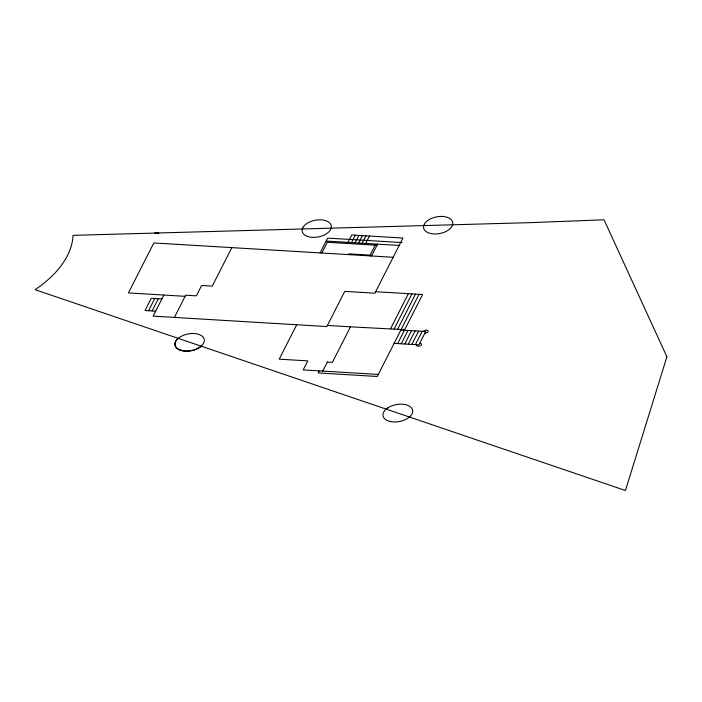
<?xml version="1.0" encoding="UTF-8"?>
<svg xmlns="http://www.w3.org/2000/svg" width="702" height="702" viewBox="0 0 702 702"><rect width="100%" height="100%" fill="white"/><g stroke="black" fill="none" stroke-linecap="round" stroke-linejoin="round"><path stroke-width="1.05" d="M416.602 344.7L416.514 344.998A2.51 1.439 -10.8 0 0 418.664 346.235A2.51 1.439 -10.8 0 0 421.411 344.761A2.51 1.439 -10.8 0 0 419.743 343.269M148.578 310.723L154.791 298.508M152.123 310.942L158.336 298.719M163.856 295.051L153.124 316.146L326.86 326.553L344.743 291.383L374.886 293.19L402.939 238.039L351.746 234.977L347.981 242.374M174.403 317.418L185.697 295.209L196.332 295.849L201.606 285.486L212.241 286.118L231.818 247.622M320.094 252.913L327.623 238.11L402.079 242.567M321.867 253.018L327.325 242.287L376.965 245.252M296.727 324.745L279.212 359.17L307.809 360.881L303.211 369.91L378.317 374.447M351.526 242.585L355.291 235.188M348.455 254.607L348.833 253.87L370.103 255.142M355.072 242.804L358.836 235.398M358.617 243.015L362.381 235.609M362.162 243.225L365.917 235.846M365.707 243.436L369.471 236.039M369.735 255.888L375.193 245.147M371.507 255.993L377.527 244.147M319.199 370.91L318.164 372.946L377.281 376.483L419.041 294.313M322.745 371.121L327.36 362.056M375.64 291.707L422.586 294.524L404.703 329.686L350.473 326.825L332.397 362.355L327.211 362.048M390.523 328.834L408.406 293.673M394.068 329.054L411.951 293.884M397.613 329.264L415.496 294.094M397.674 343.568L404.449 330.247M401.219 343.778L407.994 330.458M404.764 343.998L411.539 330.668M408.31 344.208L415.084 330.879M411.855 344.419L418.629 331.09M415.4 344.629L422.174 331.309M423.376 331.379L423.587 331.09A2.51 1.439 -10.8 0 1 426.825 330.177A2.51 1.439 -10.8 0 1 427.966 331.879A2.51 1.439 -10.8 0 1 424.921 333.09M154.598 233.082L158.889 232.985M326.114 241.067L399.175 245.446M393.146 257.283L153.817 242.953L128.405 292.927L185.126 296.323M161.881 298.938L151.246 298.297L145.033 310.512L155.668 311.153M327.43 325.438L350.473 326.825M400.903 330.028L425.728 331.519L418.945 344.84L394.129 343.357M201.334 346.235A15.067 8.617 -10.8 0 1 180.414 350.272A15.067 8.617 -10.8 0 1 178.054 338.311M302.755 227.738L302.079 230.028A14.83 8.485 -10.8 0 0 314.127 237.355A14.83 8.485 -10.8 0 0 330.677 229.405L331.353 227.115A14.83 8.485 -10.8 0 0 319.305 219.796A14.83 8.485 -10.8 0 0 302.755 227.738M424.21 224.359L423.534 226.649A14.83 8.485 -10.8 0 0 435.582 233.977A14.83 8.485 -10.8 0 0 452.132 226.035L452.799 223.736A14.83 8.485 -10.8 0 0 440.759 216.418A14.83 8.485 -10.8 0 0 424.21 224.359M666.9 356.8L625.447 490.505L35.1 289.68A120.841 69.138 -10.8 0 0 73.026 235.345L531.598 222.595L604.036 219.796L666.9 356.8M387.794 407.888L385.284 409.95A15.067 8.617 -10.8 0 0 388.215 420.954A15.067 8.617 -10.8 0 0 407.836 418.243L410.345 416.189A15.067 8.617 -10.8 0 0 407.414 405.186A15.067 8.617 -10.8 0 0 387.794 407.888M180.563 350.14A14.83 8.485 -10.8 0 0 204.185 341.707A14.83 8.485 -10.8 0 0 184.336 334.959A14.83 8.485 -10.8 0 0 180.563 350.14"/></g></svg>
